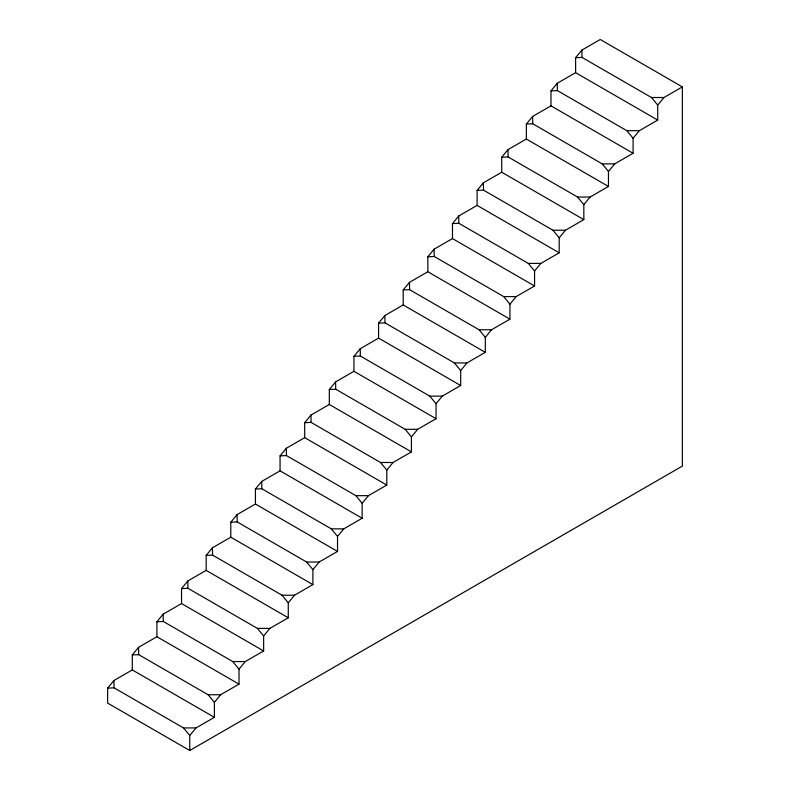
<?xml version="1.0" encoding="UTF-8"?>
<svg xmlns="http://www.w3.org/2000/svg" width="790" height="790" viewBox="0 0 790 790"><rect width="100%" height="100%" fill="white"/><g stroke="black" fill="none" stroke-linecap="round" stroke-linejoin="round"><path stroke-width="1.19" d="M682.353 86.9L663.975 97.506L657.715 105.1L657.715 120.08L575.614 72.68L575.614 57.7L581.875 50.106L600.252 39.5L682.353 86.9L682.353 466.1L189.748 750.5L107.647 703.1L107.647 688.12L113.908 680.526L132.286 669.92L214.386 717.32L214.386 702.34L220.637 694.746L239.014 684.14L239.014 669.16L245.265 661.566L263.643 650.96L263.643 635.98L269.904 628.386L288.271 617.78L288.271 602.8L282.01 595.206L212.569 555.113L206.17 555.4L206.17 570.38L288.271 617.78M657.715 120.08L639.347 130.686L633.086 138.28L633.086 153.26L550.986 105.86L550.986 90.88L557.246 83.286L575.614 72.68M526.357 124.06L532.756 123.773L602.197 163.866L608.458 171.46L608.458 186.44L526.357 139.04L526.357 124.06L532.618 116.466L550.986 105.86M608.458 186.44L590.091 197.046L583.83 204.64L583.83 219.62L501.729 172.22L501.729 157.24L507.99 149.646L526.357 139.04M583.83 219.62L565.452 230.226L559.202 237.82L559.202 252.8L477.101 205.4L477.101 190.42L483.362 182.826L501.729 172.22M452.473 223.6L458.872 223.313L528.312 263.406L534.573 271L534.573 285.98L452.473 238.58L452.473 223.6L458.723 216.006L477.101 205.4M427.844 256.78L434.243 256.493L503.684 296.586L509.935 304.18L509.935 319.16L427.844 271.76L427.844 256.78L434.095 249.186L452.473 238.58M509.935 319.16L491.568 329.766L485.307 337.36L485.307 352.34L403.206 304.94L403.206 289.96L409.467 282.366L427.844 271.76M485.307 352.34L466.939 362.946L460.679 370.54L460.679 385.52L378.578 338.12L378.578 323.14L384.839 315.546L403.206 304.94M460.679 385.52L442.311 396.126L436.05 403.72L436.05 418.7L353.95 371.3L353.95 356.32L360.21 348.726L378.578 338.12M436.05 418.7L417.673 429.306L411.422 436.9L411.422 451.88L329.321 404.48L329.321 389.5L335.582 381.906L353.95 371.3M411.422 451.88L393.045 462.486L386.794 470.08L386.794 485.06L304.693 437.66L304.693 422.68L310.944 415.086L329.321 404.48M386.794 485.06L368.416 495.666L362.156 503.26L362.156 518.24L280.065 470.84L280.065 455.86L286.316 448.266L304.693 437.66M362.156 518.24L343.788 528.846L337.528 536.44L337.528 551.42L255.427 504.02L255.427 489.04L261.688 481.446L280.065 470.84M337.528 551.42L319.16 562.026L312.899 569.62L312.899 584.6L230.799 537.2L230.799 522.22L237.059 514.626L255.427 504.02M206.17 555.4L212.431 547.806L230.799 537.2M263.643 650.96L181.542 603.56L181.542 588.58L187.803 580.986L206.17 570.38M239.014 684.14L156.914 636.74L156.914 621.76L163.175 614.166L181.542 603.56M132.286 669.92L132.286 654.94L138.536 647.346L156.914 636.74M608.458 171.46L614.719 163.866L633.086 153.26M534.573 271L540.824 263.406L559.202 252.8M509.935 304.18L516.196 296.586L534.573 285.98M288.271 602.8L294.532 595.206L312.899 584.6M189.748 750.5L189.748 735.52L196.009 727.926L214.386 717.32M575.614 57.7L582.023 57.413L651.464 97.506L657.715 105.1M550.986 90.88L557.385 90.593L626.826 130.686L633.086 138.28M501.729 157.24L508.128 156.953L577.569 197.046L583.83 204.64M477.101 190.42L483.5 190.133L552.941 230.226L559.202 237.82M403.206 289.96L409.605 289.673L479.056 329.766L485.307 337.36M378.578 323.14L384.977 322.853L454.418 362.946L460.679 370.54M353.95 356.32L360.349 356.033L429.79 396.126L436.05 403.72M329.321 389.5L335.72 389.213L405.161 429.306L411.422 436.9M304.693 422.68L311.092 422.393L380.533 462.486L386.794 470.08M280.065 455.86L286.464 455.573L355.905 495.666L362.156 503.26M255.427 489.04L261.836 488.753L331.277 528.846L337.528 536.44M230.799 522.22L237.197 521.933L306.639 562.026L312.899 569.62M181.542 588.58L187.941 588.293L257.382 628.386L263.643 635.98M156.914 621.76L163.313 621.473L232.754 661.566L239.014 669.16M132.286 654.94L138.685 654.653L208.125 694.746L214.386 702.34M107.647 688.12L114.056 687.833L183.497 727.926L189.748 735.52M651.464 97.506L663.975 97.506M626.826 130.686L639.347 130.686M602.197 163.866L614.719 163.866M577.569 197.046L590.091 197.046M552.941 230.226L565.452 230.226M528.312 263.406L540.824 263.406M503.684 296.586L516.196 296.586M479.056 329.766L491.568 329.766M454.418 362.946L466.939 362.946M429.79 396.126L442.311 396.126M405.161 429.306L417.673 429.306M380.533 462.486L393.045 462.486M355.905 495.666L368.416 495.666M331.277 528.846L343.788 528.846M306.639 562.026L319.16 562.026M282.01 595.206L294.532 595.206M257.382 628.386L269.904 628.386M232.754 661.566L245.265 661.566M208.125 694.746L220.637 694.746M183.497 727.926L196.009 727.926M581.875 50.106L582.023 57.413M557.246 83.286L557.385 90.593M532.618 116.466L532.756 123.773M507.99 149.646L508.128 156.953M483.362 182.826L483.5 190.133M458.723 216.006L458.872 223.313M434.095 249.186L434.243 256.493M409.467 282.366L409.605 289.673M384.839 315.546L384.977 322.853M360.21 348.726L360.349 356.033M335.582 381.906L335.72 389.213M310.944 415.086L311.092 422.393M286.316 448.266L286.464 455.573M261.688 481.446L261.836 488.753M237.059 514.626L237.197 521.933M212.431 547.806L212.569 555.113M187.803 580.986L187.941 588.293M163.175 614.166L163.313 621.473M138.536 647.346L138.685 654.653M113.908 680.526L114.056 687.833"/></g></svg>
